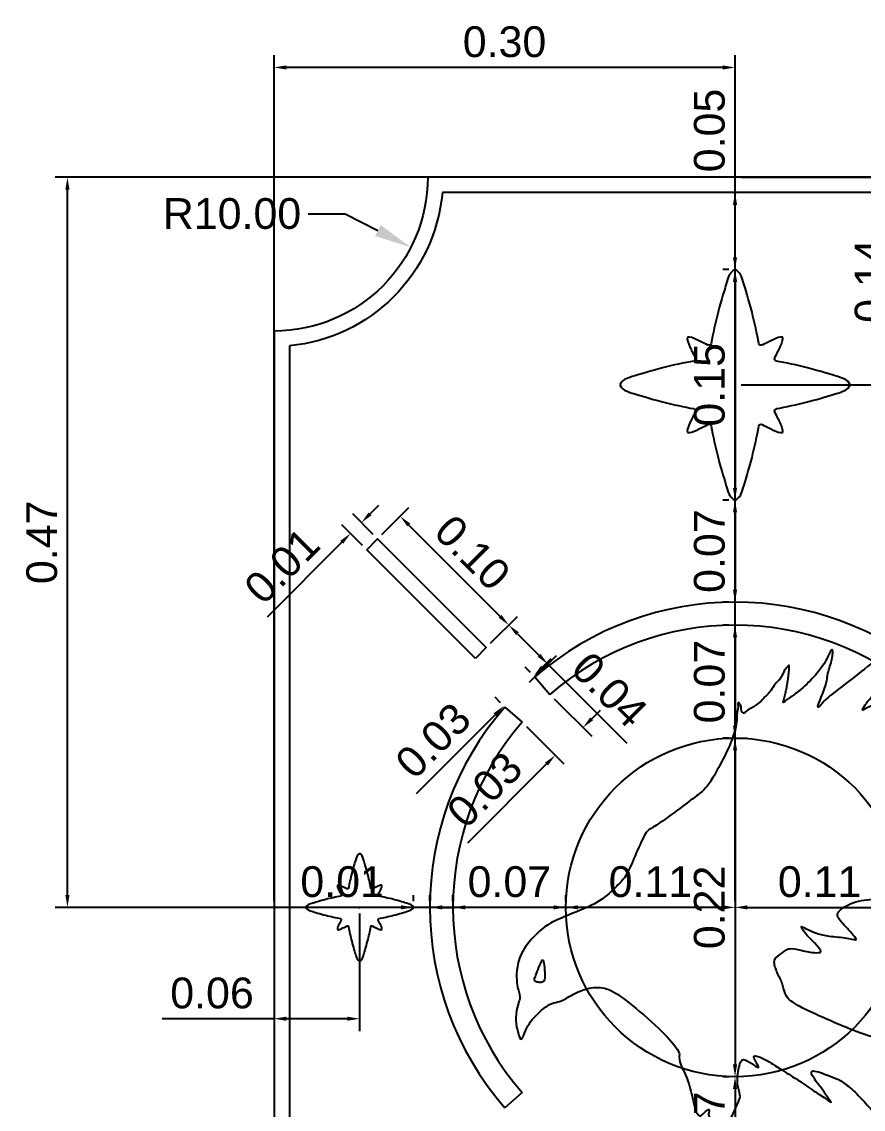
# Model space of a CAD drawing. Header units: metres. Extents: x -6.5 to 29.8, y -1.8 to 5.3.
# Drawn here: x 16.421 to 16.969, y 0.176 to 0.884 of the extents above; entities that cross this region are included whole.
import ezdxf

# ---------------------------------------------------------------- set-up
doc = ezdxf.new("R2010")
doc.units = ezdxf.units.M
for name, color, linetype, true_color in [('BANDERA$BORDE', 40, 'Continuous', 0xffbf00), ('BANDERA$CIRCULO EXT', 40, 'Continuous', 0xffbf00), ('BANDERA$CUERVO', 18, 'Continuous', 0x000000), ('BANDERA$ESTRELLAS$GRANDE', 251, 'Continuous', 0x696969), ('BANDERA$SOL', 40, 'Continuous', 0xffbf00), ('FONDO', 168, 'Continuous', 0x0f132e)]:
    doc.layers.add(name, color=color, linetype=linetype, true_color=true_color)
doc.styles.add('Plantilla Milímetros_ pequeño', font='')
doc.styles.get('Plantilla Milímetros_ pequeño').set_extended_font_data('Arial')
doc.dimstyles.new('Plantilla Milímetros_ pequeño', dxfattribs={"dimscale": 0.008, "dimtxt": 2.5, "dimasz": 1, "dimexe": 1, "dimexo": 0.5, "dimgap": 0.8, "dimtad": 1, "dimtoh": 1, "dimzin": 1, "dimdsep": 46, "dimtxsty": 'Plantilla Milímetros_ pequeño', "dimcen": 2.5, "dimadec": 1, "dimazin": 1, "dimtfac": 1, "dimtdec": 4, "dimtix": 1, "dimtofl": 0, "dimtmove": 1, "dimatfit": 3, "dimfxl": 1, "dimtolj": 1, "dimtzin": 1, "dimarcsym": 0})

# ---------------------------------------------------------------- blocks, each defined once
blk = doc.blocks.new('*D111')
at = {"layer": 'Defpoints', "color": 0}
for p in [(16.88538, 0.78253), (16.99002, 0.78253), (16.88538, 0.64753)]:
    blk.add_point(p, dxfattribs=at)
at = {"layer": 'FONDO', "color": 0, "lineweight": -2}
for p, q in [((16.88938, 0.78253), (16.99802, 0.78253)), ((16.99002, 0.65553), (16.99002, 0.77453)), ((16.88938, 0.64753), (16.99802, 0.64753))]:
    blk.add_line(p, q, dxfattribs=at)
at = {"layer": 'FONDO', "color": 0}
for points in [[(16.99135, 0.77453), (16.98868, 0.77453), (16.99002, 0.78253)], [(16.98868, 0.65553), (16.99135, 0.65553), (16.99002, 0.64753)]]:
    blk.add_solid(points, dxfattribs=at)
at = {"layer": 'FONDO', "color": 0, "insert": (16.97341, 0.71503), "char_height": 0.02, "attachment_point": 5, "rotation": 90, "style": 'Plantilla Milímetros_ pequeño'}
blk.add_mtext('\\A1;0.14', dxfattribs=at)
blk = doc.blocks.new('*D113')
at = {"layer": 'Defpoints', "color": 0}
for p in [(16.58538, 0.30772), (16.64111, 0.30772), (16.58538, 0.23532)]:
    blk.add_point(p, dxfattribs=at)
at = {"layer": 'FONDO', "color": 0, "lineweight": -2}
for p, q in [((16.58538, 0.30372), (16.58538, 0.22732)), ((16.64111, 0.30372), (16.64111, 0.22732)), ((16.58538, 0.23532), (16.51268, 0.23532)), ((16.63311, 0.23532), (16.59338, 0.23532))]:
    blk.add_line(p, q, dxfattribs=at)
at = {"layer": 'FONDO', "color": 0}
for points in [[(16.59338, 0.23666), (16.59338, 0.23399), (16.58538, 0.23532)], [(16.63311, 0.23399), (16.63311, 0.23666), (16.64111, 0.23532)]]:
    blk.add_solid(points, dxfattribs=at)
at = {"layer": 'FONDO', "color": 0, "insert": (16.54503, 0.25193), "char_height": 0.02, "attachment_point": 5, "style": 'Plantilla Milímetros_ pequeño'}
blk.add_mtext('\\A1;0.06', dxfattribs=at)
blk = doc.blocks.new('*D115')
at = {"layer": 'Defpoints', "color": 0}
for p in [(16.72351, 0.47667), (16.76352, 0.46597), (16.74886, 0.45132)]:
    blk.add_point(p, dxfattribs=at)
at = {"layer": 'FONDO', "color": 0, "lineweight": -2}
for p, q in [((16.72634, 0.4795), (16.74382, 0.49698)), ((16.74382, 0.48567), (16.75786, 0.47163)), ((16.75169, 0.45414), (16.76918, 0.47163)), ((16.76352, 0.46597), (16.81487, 0.41462))]:
    blk.add_line(p, q, dxfattribs=at)
at = {"layer": 'FONDO', "color": 0}
for points in [[(16.74476, 0.48661), (16.74288, 0.48473), (16.73816, 0.49133)], [(16.75692, 0.47069), (16.75881, 0.47257), (16.76352, 0.46597)]]:
    blk.add_solid(points, dxfattribs=at)
at = {"layer": 'FONDO', "color": 0, "insert": (16.80377, 0.44921), "char_height": 0.02, "attachment_point": 5, "rotation": 315, "style": 'Plantilla Milímetros_ pequeño'}
blk.add_mtext('\\A1;0.04', dxfattribs=at)
blk = doc.blocks.new('*D116')
at = {"layer": 'Defpoints', "color": 0}
for p in [(16.76496, 0.44625), (16.74685, 0.42815), (16.76838, 0.40662)]:
    blk.add_point(p, dxfattribs=at)
at = {"layer": 'FONDO', "color": 0, "lineweight": -2}
for p, q in [((16.76779, 0.44343), (16.79214, 0.41907)), ((16.79214, 0.43039), (16.7978, 0.43604)), ((16.74968, 0.42532), (16.77403, 0.40097)), ((16.76272, 0.40097), (16.71131, 0.34956))]:
    blk.add_line(p, q, dxfattribs=at)
at = {"layer": 'FONDO', "color": 0}
for points in [[(16.7912, 0.43133), (16.79308, 0.42945), (16.78648, 0.42473)], [(16.76366, 0.40002), (16.76178, 0.40191), (16.76838, 0.40662)]]:
    blk.add_solid(points, dxfattribs=at)
at = {"layer": 'FONDO', "color": 0, "insert": (16.72244, 0.38418), "char_height": 0.02, "attachment_point": 5, "rotation": 45, "style": 'Plantilla Milímetros_ pequeño'}
blk.add_mtext('\\A1;0.03', dxfattribs=at)
blk = doc.blocks.new('*D117')
at = {"layer": 'Defpoints', "color": 0}
for p in [(16.75512, 0.45757), (16.73485, 0.43867), (16.73553, 0.43799)]:
    blk.add_point(p, dxfattribs=at)
at = {"layer": 'FONDO', "color": 0, "lineweight": -2}
for p, q in [((16.76009, 0.46392), (16.76575, 0.46957)), ((16.75229, 0.4604), (16.74878, 0.46392)), ((16.73271, 0.44082), (16.72919, 0.44433)), ((16.72919, 0.43302), (16.67779, 0.38161))]:
    blk.add_line(p, q, dxfattribs=at)
at = {"layer": 'FONDO', "color": 0}
for points in [[(16.75915, 0.46486), (16.76104, 0.46297), (16.75444, 0.45826)], [(16.73013, 0.43207), (16.72825, 0.43396), (16.73485, 0.43867)]]:
    blk.add_solid(points, dxfattribs=at)
at = {"layer": 'FONDO', "color": 0, "insert": (16.68892, 0.41623), "char_height": 0.02, "attachment_point": 5, "rotation": 45, "style": 'Plantilla Milímetros_ pequeño'}
blk.add_mtext('\\A1;0.03', dxfattribs=at)
blk = doc.blocks.new('*D118')
at = {"layer": 'Defpoints', "color": 0}
for p in [(16.63516, 0.55088), (16.6528, 0.54738), (16.64573, 0.54031)]:
    blk.add_point(p, dxfattribs=at)
at = {"layer": 'FONDO', "color": 0, "lineweight": -2}
for p, q in [((16.64788, 0.56361), (16.65354, 0.56927)), ((16.64997, 0.55021), (16.63657, 0.56361)), ((16.6429, 0.54314), (16.6295, 0.55654)), ((16.6295, 0.54522), (16.58082, 0.49655))]:
    blk.add_line(p, q, dxfattribs=at)
at = {"layer": 'FONDO', "color": 0}
for points in [[(16.64694, 0.56455), (16.64883, 0.56267), (16.64223, 0.55795)], [(16.63044, 0.54428), (16.62856, 0.54617), (16.63516, 0.55088)]]:
    blk.add_solid(points, dxfattribs=at)
at = {"layer": 'FONDO', "color": 0, "insert": (16.59059, 0.5298), "char_height": 0.02, "attachment_point": 5, "rotation": 45, "style": 'Plantilla Milímetros_ pequeño'}
blk.add_mtext('\\A1;0.01', dxfattribs=at)
blk = doc.blocks.new('*D119')
at = {"layer": 'Defpoints', "color": 0}
for p in [(16.66745, 0.56204), (16.6528, 0.54738), (16.72351, 0.47667)]:
    blk.add_point(p, dxfattribs=at)
at = {"layer": 'FONDO', "color": 0, "lineweight": -2}
for p, q in [((16.65563, 0.55021), (16.67311, 0.5677)), ((16.73251, 0.49698), (16.67311, 0.55638)), ((16.72634, 0.4795), (16.74382, 0.49698))]:
    blk.add_line(p, q, dxfattribs=at)
at = {"layer": 'FONDO', "color": 0}
for points in [[(16.67405, 0.55732), (16.67217, 0.55544), (16.66745, 0.56204)], [(16.73157, 0.49604), (16.73345, 0.49793), (16.73816, 0.49133)]]:
    blk.add_solid(points, dxfattribs=at)
at = {"layer": 'FONDO', "color": 0, "insert": (16.71455, 0.53843), "char_height": 0.02, "attachment_point": 5, "rotation": 315, "style": 'Plantilla Milímetros_ pequeño'}
blk.add_mtext('\\A1;0.10', dxfattribs=at)
blk = doc.blocks.new('*D120')
at = {"layer": 'Defpoints', "color": 0}
for p in [(16.58538, 0.78253), (16.67439, 0.73695)]:
    blk.add_point(p, dxfattribs=at)
at = {"layer": 'FONDO', "color": 0, "lineweight": -2}
for p, q in [((16.60767, 0.75883), (16.63167, 0.75883)), ((16.63167, 0.75883), (16.65303, 0.74789))]:
    blk.add_line(p, q, dxfattribs=at)
at = {"layer": 'FONDO', "color": 0}
blk.add_solid([(16.65121, 0.74433), (16.65485, 0.75145), (16.67439, 0.73695)], dxfattribs=at)
at = {"layer": 'FONDO', "color": 0, "insert": (16.55804, 0.75883), "char_height": 0.02, "attachment_point": 5, "style": 'Plantilla Milímetros_ pequeño'}
blk.add_mtext('\\A1;R10.00', dxfattribs=at)
blk = doc.blocks.new('*D122')
at = {"layer": 'Defpoints', "color": 0}
for p in [(16.58538, 0.85394), (16.58538, 0.30772), (16.88538, 0.30772)]:
    blk.add_point(p, dxfattribs=at)
at = {"layer": 'FONDO', "color": 0, "lineweight": -2}
for p, q in [((16.58538, 0.31172), (16.58538, 0.86194)), ((16.88538, 0.31172), (16.88538, 0.86194)), ((16.87738, 0.85394), (16.59338, 0.85394))]:
    blk.add_line(p, q, dxfattribs=at)
at = {"layer": 'FONDO', "color": 0}
for points in [[(16.59338, 0.85527), (16.59338, 0.8526), (16.58538, 0.85394)], [(16.87738, 0.8526), (16.87738, 0.85527), (16.88538, 0.85394)]]:
    blk.add_solid(points, dxfattribs=at)
at = {"layer": 'FONDO', "color": 0, "insert": (16.73538, 0.87055), "char_height": 0.02, "attachment_point": 5, "style": 'Plantilla Milímetros_ pequeño'}
blk.add_mtext('\\A1;0.30', dxfattribs=at)
blk = doc.blocks.new('*D123')
at = {"layer": 'Defpoints', "color": 0}
for p in [(16.45094, 0.78253), (16.88538, 0.78253), (16.88538, 0.30772)]:
    blk.add_point(p, dxfattribs=at)
at = {"layer": 'FONDO', "color": 0, "lineweight": -2}
for p, q in [((16.88138, 0.78253), (16.44294, 0.78253)), ((16.45094, 0.31572), (16.45094, 0.77453)), ((16.88138, 0.30772), (16.44294, 0.30772))]:
    blk.add_line(p, q, dxfattribs=at)
at = {"layer": 'FONDO', "color": 0}
for points in [[(16.45227, 0.77453), (16.4496, 0.77453), (16.45094, 0.78253)], [(16.4496, 0.31572), (16.45227, 0.31572), (16.45094, 0.30772)]]:
    blk.add_solid(points, dxfattribs=at)
at = {"layer": 'FONDO', "color": 0, "insert": (16.43433, 0.54513), "char_height": 0.02, "attachment_point": 5, "rotation": 90, "style": 'Plantilla Milímetros_ pequeño'}
blk.add_mtext('\\A1;0.47', dxfattribs=at)
blk = doc.blocks.new('*D124')
at = {"layer": 'Defpoints', "color": 0}
for p in [(16.67611, 0.30772), (16.67611, 0.30772), (16.68683, 0.30772)]:
    blk.add_point(p, dxfattribs=at)
at = {"layer": 'FONDO', "color": 0, "lineweight": -2}
for p, q in [((16.67611, 0.31172), (16.67611, 0.31572)), ((16.68683, 0.31172), (16.68683, 0.31572)), ((16.66811, 0.30772), (16.59927, 0.30772)), ((16.69483, 0.30772), (16.70283, 0.30772))]:
    blk.add_line(p, q, dxfattribs=at)
at = {"layer": 'FONDO', "color": 0}
for points in [[(16.66811, 0.30639), (16.66811, 0.30906), (16.67611, 0.30772)], [(16.69483, 0.30906), (16.69483, 0.30639), (16.68683, 0.30772)]]:
    blk.add_solid(points, dxfattribs=at)
at = {"layer": 'FONDO', "color": 0, "insert": (16.62969, 0.32433), "char_height": 0.02, "attachment_point": 5, "style": 'Plantilla Milímetros_ pequeño'}
blk.add_mtext('\\A1;0.01', dxfattribs=at)
blk = doc.blocks.new('*D125')
at = {"layer": 'Defpoints', "color": 0}
for p in [(16.70183, 0.30772), (16.70183, 0.30772), (16.77528, 0.30772)]:
    blk.add_point(p, dxfattribs=at)
at = {"layer": 'FONDO', "color": 0, "lineweight": -2}
for p, q in [((16.70183, 0.31172), (16.70183, 0.31572)), ((16.77528, 0.31172), (16.77528, 0.31572)), ((16.76728, 0.30772), (16.70983, 0.30772))]:
    blk.add_line(p, q, dxfattribs=at)
at = {"layer": 'FONDO', "color": 0}
for points in [[(16.70983, 0.30906), (16.70983, 0.30639), (16.70183, 0.30772)], [(16.76728, 0.30639), (16.76728, 0.30906), (16.77528, 0.30772)]]:
    blk.add_solid(points, dxfattribs=at)
at = {"layer": 'FONDO', "color": 0, "insert": (16.73855, 0.32433), "char_height": 0.02, "attachment_point": 5, "style": 'Plantilla Milímetros_ pequeño'}
blk.add_mtext('\\A1;0.07', dxfattribs=at)
blk = doc.blocks.new('*D126')
at = {"layer": 'Defpoints', "color": 0}
for p in [(16.77529, 0.30772), (16.77529, 0.30772), (16.88538, 0.30772)]:
    blk.add_point(p, dxfattribs=at)
at = {"layer": 'FONDO', "color": 0, "lineweight": -2}
for p, q in [((16.77529, 0.31172), (16.77529, 0.31572)), ((16.88538, 0.31172), (16.88538, 0.31572)), ((16.87738, 0.30772), (16.78329, 0.30772))]:
    blk.add_line(p, q, dxfattribs=at)
at = {"layer": 'FONDO', "color": 0}
for points in [[(16.78329, 0.30906), (16.78329, 0.30639), (16.77529, 0.30772)], [(16.87738, 0.30639), (16.87738, 0.30906), (16.88538, 0.30772)]]:
    blk.add_solid(points, dxfattribs=at)
at = {"layer": 'FONDO', "color": 0, "insert": (16.83034, 0.32433), "char_height": 0.02, "attachment_point": 5, "style": 'Plantilla Milímetros_ pequeño'}
blk.add_mtext('\\A1;0.11', dxfattribs=at)
blk = doc.blocks.new('*D127')
at = {"layer": 'Defpoints', "color": 0}
for p in [(16.88538, 0.30772), (16.99549, 0.30772), (16.99549, 0.30772)]:
    blk.add_point(p, dxfattribs=at)
at = {"layer": 'FONDO', "color": 0, "lineweight": -2}
for p, q in [((16.88538, 0.31172), (16.88538, 0.31572)), ((16.99549, 0.31172), (16.99549, 0.31572)), ((16.89338, 0.30772), (16.98749, 0.30772))]:
    blk.add_line(p, q, dxfattribs=at)
at = {"layer": 'FONDO', "color": 0}
for points in [[(16.89338, 0.30906), (16.89338, 0.30639), (16.88538, 0.30772)], [(16.98749, 0.30639), (16.98749, 0.30906), (16.99549, 0.30772)]]:
    blk.add_solid(points, dxfattribs=at)
at = {"layer": 'FONDO', "color": 0, "insert": (16.94044, 0.32433), "char_height": 0.02, "attachment_point": 5, "style": 'Plantilla Milímetros_ pequeño'}
blk.add_mtext('\\A1;0.11', dxfattribs=at)
blk = doc.blocks.new('*D139')
at = {"layer": 'Defpoints', "color": 0}
for p in [(16.88538, 0.19762), (16.88538, 0.12417), (16.88538, 0.12417)]:
    blk.add_point(p, dxfattribs=at)
at = {"layer": 'FONDO', "color": 0, "lineweight": -2}
for p, q in [((16.88138, 0.19762), (16.87738, 0.19762)), ((16.88538, 0.18962), (16.88538, 0.13217)), ((16.88138, 0.12417), (16.87738, 0.12417))]:
    blk.add_line(p, q, dxfattribs=at)
at = {"layer": 'FONDO', "color": 0}
for points in [[(16.88672, 0.18962), (16.88405, 0.18962), (16.88538, 0.19762)], [(16.88405, 0.13217), (16.88672, 0.13217), (16.88538, 0.12417)]]:
    blk.add_solid(points, dxfattribs=at)
at = {"layer": 'FONDO', "color": 0, "insert": (16.86877, 0.16089), "char_height": 0.02, "attachment_point": 5, "rotation": 90, "style": 'Plantilla Milímetros_ pequeño'}
blk.add_mtext('\\A1;0.07', dxfattribs=at)
blk = doc.blocks.new('*D140')
at = {"layer": 'Defpoints', "color": 0}
for p in [(16.88538, 0.41782), (16.88538, 0.19762), (16.88538, 0.19762)]:
    blk.add_point(p, dxfattribs=at)
at = {"layer": 'FONDO', "color": 0, "lineweight": -2}
for p, q in [((16.88138, 0.41782), (16.87738, 0.41782)), ((16.88538, 0.40982), (16.88538, 0.20562)), ((16.88138, 0.19762), (16.87738, 0.19762))]:
    blk.add_line(p, q, dxfattribs=at)
at = {"layer": 'FONDO', "color": 0}
for points in [[(16.88672, 0.40982), (16.88405, 0.40982), (16.88538, 0.41782)], [(16.88405, 0.20562), (16.88672, 0.20562), (16.88538, 0.19762)]]:
    blk.add_solid(points, dxfattribs=at)
at = {"layer": 'FONDO', "color": 0, "insert": (16.86877, 0.30772), "char_height": 0.02, "attachment_point": 5, "rotation": 90, "style": 'Plantilla Milímetros_ pequeño'}
blk.add_mtext('\\A1;0.22', dxfattribs=at)
blk = doc.blocks.new('*D141')
at = {"layer": 'Defpoints', "color": 0}
for p in [(16.88538, 0.49128), (16.8837, 0.41782), (16.88538, 0.41782)]:
    blk.add_point(p, dxfattribs=at)
at = {"layer": 'FONDO', "color": 0, "lineweight": -2}
for p, q in [((16.88138, 0.49128), (16.87738, 0.49128)), ((16.88538, 0.48328), (16.88538, 0.42582)), ((16.8877, 0.41782), (16.89338, 0.41782))]:
    blk.add_line(p, q, dxfattribs=at)
at = {"layer": 'FONDO', "color": 0}
for points in [[(16.88672, 0.48328), (16.88405, 0.48328), (16.88538, 0.49128)], [(16.88405, 0.42582), (16.88672, 0.42582), (16.88538, 0.41782)]]:
    blk.add_solid(points, dxfattribs=at)
at = {"layer": 'FONDO', "color": 0, "insert": (16.86877, 0.45455), "char_height": 0.02, "attachment_point": 5, "rotation": 90, "style": 'Plantilla Milímetros_ pequeño'}
blk.add_mtext('\\A1;0.07', dxfattribs=at)
blk = doc.blocks.new('*D142')
at = {"layer": 'Defpoints', "color": 0}
for p in [(16.88538, 0.57253), (16.88538, 0.50628), (16.88538, 0.50628)]:
    blk.add_point(p, dxfattribs=at)
at = {"layer": 'FONDO', "color": 0, "lineweight": -2}
for p, q in [((16.88138, 0.57253), (16.87738, 0.57253)), ((16.88538, 0.56453), (16.88538, 0.51428)), ((16.88138, 0.50628), (16.87738, 0.50628))]:
    blk.add_line(p, q, dxfattribs=at)
at = {"layer": 'FONDO', "color": 0}
for points in [[(16.88672, 0.56453), (16.88405, 0.56453), (16.88538, 0.57253)], [(16.88405, 0.51428), (16.88672, 0.51428), (16.88538, 0.50628)]]:
    blk.add_solid(points, dxfattribs=at)
at = {"layer": 'FONDO', "color": 0, "insert": (16.86877, 0.53941), "char_height": 0.02, "attachment_point": 5, "rotation": 90, "style": 'Plantilla Milímetros_ pequeño'}
blk.add_mtext('\\A1;0.07', dxfattribs=at)
blk = doc.blocks.new('*D143')
at = {"layer": 'Defpoints', "color": 0}
for p in [(16.88538, 0.72253), (16.88538, 0.57253), (16.88538, 0.57253)]:
    blk.add_point(p, dxfattribs=at)
at = {"layer": 'FONDO', "color": 0, "lineweight": -2}
for p, q in [((16.88138, 0.72253), (16.87738, 0.72253)), ((16.88538, 0.71453), (16.88538, 0.58053)), ((16.88138, 0.57253), (16.87738, 0.57253))]:
    blk.add_line(p, q, dxfattribs=at)
at = {"layer": 'FONDO', "color": 0}
for points in [[(16.88672, 0.71453), (16.88405, 0.71453), (16.88538, 0.72253)], [(16.88405, 0.58053), (16.88672, 0.58053), (16.88538, 0.57253)]]:
    blk.add_solid(points, dxfattribs=at)
at = {"layer": 'FONDO', "color": 0, "insert": (16.86877, 0.64753), "char_height": 0.02, "attachment_point": 5, "rotation": 90, "style": 'Plantilla Milímetros_ pequeño'}
blk.add_mtext('\\A1;0.15', dxfattribs=at)
blk = doc.blocks.new('*D144')
at = {"layer": 'Defpoints', "color": 0}
for p in [(16.88538, 0.77253), (16.88538, 0.77253), (16.88538, 0.72253)]:
    blk.add_point(p, dxfattribs=at)
at = {"layer": 'FONDO', "color": 0, "lineweight": -2}
for p, q in [((16.88538, 0.77253), (16.88538, 0.84537)), ((16.88138, 0.77253), (16.87738, 0.77253)), ((16.88538, 0.73053), (16.88538, 0.76453)), ((16.88138, 0.72253), (16.87738, 0.72253))]:
    blk.add_line(p, q, dxfattribs=at)
at = {"layer": 'FONDO', "color": 0}
for points in [[(16.88672, 0.76453), (16.88405, 0.76453), (16.88538, 0.77253)], [(16.88405, 0.73053), (16.88672, 0.73053), (16.88538, 0.72253)]]:
    blk.add_solid(points, dxfattribs=at)
at = {"layer": 'FONDO', "color": 0, "insert": (16.86877, 0.81295), "char_height": 0.02, "attachment_point": 5, "rotation": 90, "style": 'Plantilla Milímetros_ pequeño'}
blk.add_mtext('\\A1;0.05', dxfattribs=at)

msp = doc.modelspace()

# ---------------------------------------------------------------- linework, layer by layer
at = {"layer": 'BANDERA$BORDE'}
for p, q in [((17.07584, 0.77253), (16.69493, 0.77253)), ((16.59538, 0.67299), (16.59538, 0.11074))]:
    msp.add_line(p, q, dxfattribs=at)
at = {"layer": 'BANDERA$BORDE', "extrusion": (0, 0, -1)}
for radius, start, end in [(0.1, 180, 270), (0.11, 185.21591, 264.78409)]:
    msp.add_arc((-16.58538, 0.78253), radius, start, end, dxfattribs=at)
at = {"layer": 'BANDERA$BORDE'}
for points in [[(17.08538, 0.78253), (16.88538, 0.78253), (16.68538, 0.78253)], [(16.58538, 0.68253), (16.58538, 0.39479), (16.58538, 0.10705)]]:
    msp.add_open_spline(points, degree=2, dxfattribs=at)
at = {"layer": 'BANDERA$CIRCULO EXT'}
msp.add_lwpolyline([(16.71644, 0.4696), (16.64573, 0.54031), (16.6528, 0.54738), (16.72351, 0.47667)], close=True, dxfattribs=at)
for points in [[(16.75512, 0.45757), (16.76496, 0.44625)], [(16.73553, 0.43799), (16.74685, 0.42815)], [(16.74685, 0.1873), (16.73553, 0.17746)]]:
    msp.add_lwpolyline(points, dxfattribs=at)
for radius, start, end in [(0.19855, 49, 131), (0.18355, 49, 131), (0.19855, 139, 221), (0.18355, 139, 221)]:
    msp.add_arc((16.88538, 0.30772), radius, start, end, dxfattribs=at)
at = {"layer": 'BANDERA$CUERVO'}
for points in [[(16.74587, 0.22213), (16.74517, 0.22276), (16.74356, 0.22789), (16.74213, 0.23614), (16.74413, 0.24482), (16.74555, 0.24838), (16.74512, 0.25123), (16.74413, 0.2545), (16.74313, 0.26019), (16.74313, 0.26845), (16.74683, 0.28069), (16.75907, 0.29378), (16.76661, 0.29848), (16.78141, 0.30446), (16.79864, 0.31171), (16.80895, 0.32198), (16.81493, 0.3281), (16.81991, 0.34063), (16.82736, 0.35713), (16.82972, 0.35853), (16.83803, 0.36339), (16.85679, 0.37763), (16.86445, 0.38314), (16.86893, 0.38847), (16.87444, 0.3979), (16.88095, 0.4105), (16.88538, 0.42199), (16.88662, 0.42853), (16.88652, 0.43238), (16.88688, 0.43576), (16.88753, 0.43778), (16.88724, 0.4397), (16.88724, 0.44087), (16.88802, 0.44097), (16.88861, 0.4398), (16.88932, 0.43905), (16.88935, 0.43729), (16.88952, 0.4354), (16.89049, 0.43394), (16.89141, 0.43387), (16.89287, 0.43537), (16.89456, 0.43654), (16.89645, 0.43762), (16.8986, 0.43902), (16.90269, 0.44201), (16.90448, 0.44449), (16.90661, 0.44603), (16.90869, 0.44856), (16.91182, 0.45352), (16.91346, 0.45506), (16.9151, 0.4565), (16.91639, 0.45948), (16.91768, 0.46216), (16.91986, 0.46449), (16.92055, 0.46588), (16.92075, 0.46295), (16.92021, 0.45898), (16.91976, 0.45521), (16.91916, 0.45154), (16.91852, 0.44831), (16.91797, 0.44558), (16.91688, 0.44151), (16.91653, 0.44057), (16.91787, 0.44171), (16.91892, 0.44265), (16.92135, 0.44439), (16.92651, 0.44762), (16.93763, 0.45816), (16.94296, 0.46557), (16.94517, 0.46918), (16.94695, 0.47335), (16.94848, 0.47592), (16.94934, 0.47433), (16.94878, 0.47157), (16.94799, 0.4668), (16.94633, 0.46232), (16.94529, 0.4573), (16.94505, 0.45326), (16.9399, 0.44045), (16.93874, 0.43763), (16.94051, 0.43812), (16.94247, 0.44112), (16.94492, 0.4437), (16.96987, 0.46266), (16.98075, 0.47189), (16.99, 0.48065), (16.99399, 0.48585), (16.99546, 0.48671), (16.99521, 0.48493), (16.9889, 0.47078), (16.98151, 0.45612), (16.97561, 0.44606), (16.97145, 0.44144), (16.96865, 0.43721), (16.9679, 0.43539), (16.97092, 0.43766), (16.97879, 0.44069), (16.98575, 0.44265), (16.99225, 0.44651), (17.00087, 0.45483), (17.00261, 0.45771), (17.00367, 0.45733), (17.00526, 0.45218), (17.00155, 0.44409), (17.00057, 0.44243), (17.00102, 0.44152), (17.00292, 0.44092), (17.00806, 0.44042), (17.01461, 0.44203), (17.02381, 0.44616), (17.03931, 0.45432), (17.05051, 0.46181), (17.05558, 0.46688), (17.05739, 0.47127), (17.05837, 0.47134), (17.05868, 0.46688), (17.05686, 0.45841), (17.05263, 0.44767), (17.04884, 0.44464), (17.04476, 0.44162), (17.05459, 0.44373), (17.06828, 0.44782), (17.07857, 0.45296), (17.08591, 0.45705), (17.09059, 0.46), (17.09453, 0.46378), (17.09778, 0.46696), (17.09733, 0.46416), (17.09589, 0.46037), (17.07312, 0.43259), (17.06459, 0.42418), (17.0547, 0.41844), (17.0484, 0.41502), (17.04218, 0.41158), (17.03627, 0.40917), (17.03422, 0.40785), (17.03321, 0.4064), (17.03337, 0.4058), (17.03619, 0.40519), (17.04511, 0.40447), (17.04937, 0.40483), (17.05243, 0.40652), (17.04797, 0.40176), (17.04592, 0.40039), (17.04258, 0.39693), (17.04198, 0.39625), (17.04041, 0.39476), (17.03038, 0.38756), (17.02745, 0.38563), (17.02442, 0.3833), (17.0207, 0.38146), (17.01688, 0.38012), (17.0148, 0.37942), (17.01524, 0.37883), (17.01683, 0.37808), (17.02313, 0.37779), (17.02735, 0.37764), (17.02944, 0.37789), (17.02834, 0.37575), (17.02219, 0.37173), (17.01976, 0.37009), (17.01514, 0.36751), (17.01142, 0.36548), (17.01088, 0.36483), (17.01356, 0.36369), (17.01772, 0.36429), (17.02432, 0.36479), (17.02839, 0.36553), (17.02829, 0.36419), (17.02492, 0.36206), (17.02194, 0.35982), (17.01882, 0.35709), (17.01589, 0.35491), (17.01316, 0.35327), (17.01192, 0.35163), (17.00676, 0.34833), (17.0026, 0.34493), (16.98505, 0.33883), (16.97863, 0.33633), (16.97333, 0.33467), (16.97545, 0.33421), (16.98067, 0.33512), (16.98657, 0.33504), (16.99822, 0.33482), (17.00064, 0.33512), (16.99043, 0.32967), (16.98551, 0.3271), (16.97908, 0.32476), (16.9787, 0.32309), (16.99799, 0.31916), (16.99965, 0.3184), (16.99111, 0.31619), (16.98461, 0.31426), (16.9793, 0.31336), (16.96364, 0.31237), (16.94984, 0.30454), (16.95354, 0.29899), (16.9635, 0.28874), (16.96535, 0.28575), (16.95781, 0.28817), (16.94443, 0.28903), (16.93802, 0.29102), (16.93062, 0.29415), (16.92721, 0.29657), (16.9319, 0.28931), (16.93746, 0.28462), (16.94187, 0.27906), (16.94059, 0.27807), (16.9339, 0.27835), (16.92294, 0.28134), (16.91881, 0.28063), (16.91639, 0.27807), (16.90928, 0.27394), (16.91298, 0.26483), (16.91625, 0.25871), (16.91781, 0.25117), (16.92052, 0.24747), (16.92536, 0.24448), (16.93148, 0.24092), (16.96805, 0.22484), (16.98186, 0.22171), (16.99808, 0.22214), (17.00947, 0.2237), (17.02541, 0.22619), (17.03175, 0.22516), (17.0283, 0.2232), (17.02288, 0.22112), (17.02461, 0.21893), (17.03141, 0.21386), (17.03602, 0.21029), (17.04386, 0.20671), (17.04363, 0.20406), (17.04201, 0.20095), (17.04271, 0.19853), (17.03982, 0.19807), (17.04121, 0.19553), (17.04916, 0.18688), (17.05101, 0.18135), (17.05481, 0.17513), (17.04882, 0.17593), (17.03235, 0.18078), (17.01352, 0.17926), (17.00875, 0.17737), (17.01193, 0.17155), (17.01639, 0.16686), (17.0176, 0.16255), (17.01571, 0.16149), (17.01208, 0.16285), (17.00127, 0.17019), (16.99559, 0.17019), (16.99007, 0.17465), (16.98508, 0.17874), (16.98047, 0.18214), (16.97646, 0.18282), (16.97502, 0.18025), (16.97646, 0.1776), (16.97623, 0.17503), (16.97502, 0.1748), (16.96811, 0.18324), (16.95878, 0.19188), (16.95278, 0.19603), (16.94598, 0.19834), (16.94102, 0.20041), (16.93549, 0.20191), (16.93445, 0.20007), (16.93803, 0.19453), (16.94264, 0.189), (16.94667, 0.18243), (16.94955, 0.17955), (16.93929, 0.18693), (16.93584, 0.18877), (16.92961, 0.1935), (16.92408, 0.19684), (16.91128, 0.20491), (16.90863, 0.20675), (16.9003, 0.21122), (16.89632, 0.21165), (16.9003, 0.20525), (16.90158, 0.20226), (16.89361, 0.20809), (16.88977, 0.20966), (16.88806, 0.20468), (16.88723, 0.19979), (16.88643, 0.1928), (16.88923, 0.18496), (16.88803, 0.18239), (16.88393, 0.17246), (16.8816, 0.16953), (16.87921, 0.1661), (16.87768, 0.16382), (16.87616, 0.16209), (16.87544, 0.16329), (16.87399, 0.1643), (16.87436, 0.16563), (16.87355, 0.16852), (16.87046, 0.16973), (16.86861, 0.17129), (16.86784, 0.1733), (16.86869, 0.17523), (16.86873, 0.17688), (16.86632, 0.17511), (16.86354, 0.17234), (16.86242, 0.1719), (16.86049, 0.1737), (16.85989, 0.17495), (16.85828, 0.18076), (16.85528, 0.19529), (16.84913, 0.20645), (16.84907, 0.21142), (16.84938, 0.21393), (16.83978, 0.22585), (16.81718, 0.24544), (16.80416, 0.25501), (16.79377, 0.25651), (16.78126, 0.2524), (16.77323, 0.2468), (16.76893, 0.24605), (16.76361, 0.24456), (16.75502, 0.23709), (16.75025, 0.23069), (16.74774, 0.22407), (16.74656, 0.22149), (16.74587, 0.22213)], [(16.76024, 0.27358), (16.75979, 0.27356), (16.75842, 0.27045), (16.75599, 0.26429), (16.75478, 0.2612), (16.75469, 0.25971), (16.7573, 0.25896), (16.75982, 0.25878), (16.76141, 0.2599), (16.76188, 0.26326), (16.76113, 0.27054), (16.76069, 0.27359), (16.76024, 0.27358)]]:
    msp.add_open_spline(points, degree=3, dxfattribs=at)
at = {"layer": 'BANDERA$ESTRELLAS$GRANDE', "extrusion": (0, 0, -1)}
for centre, radius, start, end in [((-16.86845, 0.67472), 0.00148, 189.8121, 301.39053), ((-16.90232, 0.67472), 0.00148, 238.60947, 350.1879), ((-16.85824, 0.66448), 0.00148, 153.28952, 260.20244), ((-16.91253, 0.66448), 0.00148, 279.79756, 26.71048), ((-16.85824, 0.63059), 0.00148, 99.79756, 206.71048), ((-16.91253, 0.63059), 0.00148, 333.28952, 80.20244), ((-16.86844, 0.62039), 0.00148, 63.28952, 170.20244), ((-16.90233, 0.62039), 0.00148, 9.79756, 116.71048), ((-16.6332, 0.32041), 0.00069, 189.8121, 301.39053), ((-16.64901, 0.32041), 0.00069, 238.60947, 350.1879), ((-16.62844, 0.31563), 0.00069, 153.28952, 260.20244), ((-16.65378, 0.31563), 0.00069, 279.79756, 26.71048), ((-16.62844, 0.29982), 0.00069, 99.79756, 206.71048), ((-16.65378, 0.29982), 0.00069, 333.28952, 80.20244), ((-16.6332, 0.29506), 0.00069, 63.28952, 170.20244), ((-16.64901, 0.29506), 0.00069, 9.79756, 116.71048)]:
    msp.add_arc(centre, radius, start, end, dxfattribs=at)
at = {"layer": 'BANDERA$ESTRELLAS$GRANDE'}
for points, knots in [([(16.88538, 0.72253), (16.8819, 0.72058), (16.88089, 0.71701), (16.87474, 0.69763), (16.87094, 0.68047), (16.8699, 0.67447)], [0.33435611, 0.33435611, 0.33435611, 0.33435611, 0.34699184, 0.35962757, 0.36965466, 0.36965466, 0.36965466, 0.36965466]), ([(16.90086, 0.67447), (16.89983, 0.68047), (16.89602, 0.69763), (16.88988, 0.71701), (16.88886, 0.72058), (16.88538, 0.72253)], [0.29905756, 0.29905756, 0.29905756, 0.29905756, 0.30908465, 0.32172038, 0.33435611, 0.33435611, 0.33435611, 0.33435611]), ([(16.86767, 0.67345), (16.86466, 0.67493), (16.85996, 0.67732), (16.85603, 0.67894), (16.85437, 0.67854)], [0.37160207, 0.37160207, 0.37160207, 0.37160207, 0.3762787, 0.38211904, 0.38211904, 0.38211904, 0.38211904]), ([(16.91639, 0.67854), (16.91473, 0.67894), (16.91081, 0.67732), (16.90611, 0.67493), (16.90309, 0.67345)], [0.28659318, 0.28659318, 0.28659318, 0.28659318, 0.29243352, 0.29711015, 0.29711015, 0.29711015, 0.29711015]), ([(16.85437, 0.67854), (16.85398, 0.67688), (16.85561, 0.67293), (16.85802, 0.6682), (16.85956, 0.66514)], [0.38211904, 0.38211904, 0.38211904, 0.38211904, 0.38795938, 0.39269879, 0.39269879, 0.39269879, 0.39269879]), ([(16.91121, 0.66514), (16.91275, 0.6682), (16.91516, 0.67293), (16.91679, 0.67688), (16.91639, 0.67854)], [0.27601343, 0.27601343, 0.27601343, 0.27601343, 0.28075284, 0.28659318, 0.28659318, 0.28659318, 0.28659318]), ([(16.85849, 0.66302), (16.85248, 0.66198), (16.8353, 0.65818), (16.8159, 0.65202), (16.81233, 0.65101), (16.81038, 0.64753)], [0.39456477, 0.39456477, 0.39456477, 0.39456477, 0.40461311, 0.41724884, 0.42988457, 0.42988457, 0.42988457, 0.42988457]), ([(16.96038, 0.64753), (16.95843, 0.65101), (16.95487, 0.65202), (16.93547, 0.65818), (16.91829, 0.66198), (16.91228, 0.66302)], [0.62094669, 0.62094669, 0.62094669, 0.62094669, 0.63358242, 0.64621815, 0.65626649, 0.65626649, 0.65626649, 0.65626649]), ([(16.81038, 0.64753), (16.81233, 0.64405), (16.8159, 0.64304), (16.8353, 0.63689), (16.85248, 0.63308), (16.85849, 0.63205)], [0.42988457, 0.42988457, 0.42988457, 0.42988457, 0.4425203, 0.45515603, 0.46520437, 0.46520437, 0.46520437, 0.46520437]), ([(16.91228, 0.63205), (16.91829, 0.63308), (16.93547, 0.63689), (16.95487, 0.64304), (16.95843, 0.64405), (16.96038, 0.64753)], [0.58562689, 0.58562689, 0.58562689, 0.58562689, 0.59567523, 0.60831096, 0.62094669, 0.62094669, 0.62094669, 0.62094669]), ([(16.85956, 0.62992), (16.85802, 0.62686), (16.85561, 0.62213), (16.85398, 0.61818), (16.85437, 0.61652)], [0.46707035, 0.46707035, 0.46707035, 0.46707035, 0.47180976, 0.4776501, 0.4776501, 0.4776501, 0.4776501]), ([(16.91639, 0.61652), (16.91679, 0.61818), (16.91516, 0.62213), (16.91275, 0.62686), (16.91121, 0.62992)], [0.57318116, 0.57318116, 0.57318116, 0.57318116, 0.5790215, 0.5837609, 0.5837609, 0.5837609, 0.5837609]), ([(16.85437, 0.61652), (16.85603, 0.61613), (16.85999, 0.61776), (16.86471, 0.62017), (16.86777, 0.62171)], [0.4776501, 0.4776501, 0.4776501, 0.4776501, 0.48349044, 0.48822985, 0.48822985, 0.48822985, 0.48822985]), ([(16.8699, 0.62064), (16.87093, 0.61463), (16.87474, 0.59745), (16.88089, 0.57805), (16.8819, 0.57448), (16.88538, 0.57253)], [0.49009583, 0.49009583, 0.49009583, 0.49009583, 0.50014417, 0.5127799, 0.52541563, 0.52541563, 0.52541563, 0.52541563]), ([(16.88538, 0.57253), (16.88886, 0.57448), (16.88988, 0.57805), (16.89603, 0.59745), (16.89983, 0.61463), (16.90087, 0.62064)], [0.52541563, 0.52541563, 0.52541563, 0.52541563, 0.53805136, 0.55068709, 0.56073543, 0.56073543, 0.56073543, 0.56073543]), ([(16.90299, 0.62171), (16.90605, 0.62017), (16.91078, 0.61776), (16.91473, 0.61613), (16.91639, 0.61652)], [0.56260141, 0.56260141, 0.56260141, 0.56260141, 0.56734082, 0.57318116, 0.57318116, 0.57318116, 0.57318116]), ([(16.64111, 0.34272), (16.63948, 0.34181), (16.63901, 0.34015), (16.63614, 0.3311), (16.63437, 0.32309), (16.63388, 0.32029)], [0.33435611, 0.33435611, 0.33435611, 0.33435611, 0.34699184, 0.35962757, 0.36965466, 0.36965466, 0.36965466, 0.36965466]), ([(16.64833, 0.32029), (16.64785, 0.32309), (16.64607, 0.3311), (16.6432, 0.34015), (16.64273, 0.34181), (16.64111, 0.34272)], [0.29905756, 0.29905756, 0.29905756, 0.29905756, 0.30908465, 0.32172038, 0.33435611, 0.33435611, 0.33435611, 0.33435611]), ([(16.62664, 0.3222), (16.62645, 0.32142), (16.62721, 0.31958), (16.62834, 0.31737), (16.62906, 0.31594)], [0.38211904, 0.38211904, 0.38211904, 0.38211904, 0.38795938, 0.39269879, 0.39269879, 0.39269879, 0.39269879]), ([(16.63284, 0.31982), (16.63144, 0.32051), (16.62924, 0.32162), (16.62741, 0.32238), (16.62664, 0.3222)], [0.37160207, 0.37160207, 0.37160207, 0.37160207, 0.3762787, 0.38211904, 0.38211904, 0.38211904, 0.38211904]), ([(16.65558, 0.3222), (16.6548, 0.32238), (16.65297, 0.32162), (16.65078, 0.32051), (16.64937, 0.31982)], [0.28659318, 0.28659318, 0.28659318, 0.28659318, 0.29243352, 0.29711015, 0.29711015, 0.29711015, 0.29711015]), ([(16.65316, 0.31594), (16.65388, 0.31737), (16.655, 0.31958), (16.65576, 0.32142), (16.65558, 0.3222)], [0.27601343, 0.27601343, 0.27601343, 0.27601343, 0.28075284, 0.28659318, 0.28659318, 0.28659318, 0.28659318]), ([(16.62856, 0.31495), (16.62575, 0.31447), (16.61773, 0.31269), (16.60868, 0.30982), (16.60702, 0.30935), (16.60611, 0.30772)], [0.39456477, 0.39456477, 0.39456477, 0.39456477, 0.40461311, 0.41724884, 0.42988457, 0.42988457, 0.42988457, 0.42988457]), ([(16.67611, 0.30772), (16.6752, 0.30935), (16.67353, 0.30982), (16.66448, 0.31269), (16.65646, 0.31447), (16.65366, 0.31495)], [0.62094669, 0.62094669, 0.62094669, 0.62094669, 0.63358242, 0.64621815, 0.65626649, 0.65626649, 0.65626649, 0.65626649]), ([(16.60611, 0.30772), (16.60702, 0.3061), (16.60868, 0.30563), (16.61773, 0.30276), (16.62575, 0.30098), (16.62856, 0.3005)], [0.42988457, 0.42988457, 0.42988457, 0.42988457, 0.4425203, 0.45515603, 0.46520437, 0.46520437, 0.46520437, 0.46520437]), ([(16.65366, 0.3005), (16.65646, 0.30098), (16.66448, 0.30276), (16.67353, 0.30563), (16.6752, 0.3061), (16.67611, 0.30772)], [0.58562689, 0.58562689, 0.58562689, 0.58562689, 0.59567523, 0.60831096, 0.62094669, 0.62094669, 0.62094669, 0.62094669]), ([(16.62906, 0.29951), (16.62834, 0.29808), (16.62721, 0.29587), (16.62645, 0.29403), (16.62664, 0.29325)], [0.46707035, 0.46707035, 0.46707035, 0.46707035, 0.47180976, 0.4776501, 0.4776501, 0.4776501, 0.4776501]), ([(16.65558, 0.29325), (16.65576, 0.29403), (16.655, 0.29587), (16.65388, 0.29808), (16.65316, 0.29951)], [0.57318116, 0.57318116, 0.57318116, 0.57318116, 0.5790215, 0.5837609, 0.5837609, 0.5837609, 0.5837609]), ([(16.62664, 0.29325), (16.62741, 0.29307), (16.62925, 0.29383), (16.63146, 0.29495), (16.63289, 0.29567)], [0.4776501, 0.4776501, 0.4776501, 0.4776501, 0.48349044, 0.48822985, 0.48822985, 0.48822985, 0.48822985]), ([(16.63388, 0.29517), (16.63436, 0.29237), (16.63614, 0.28435), (16.63901, 0.2753), (16.63948, 0.27363), (16.64111, 0.27272)], [0.49009583, 0.49009583, 0.49009583, 0.49009583, 0.50014417, 0.5127799, 0.52541563, 0.52541563, 0.52541563, 0.52541563]), ([(16.64111, 0.27272), (16.64273, 0.27363), (16.6432, 0.2753), (16.64607, 0.28435), (16.64785, 0.29237), (16.64833, 0.29517)], [0.52541563, 0.52541563, 0.52541563, 0.52541563, 0.53805136, 0.55068709, 0.56073543, 0.56073543, 0.56073543, 0.56073543]), ([(16.64933, 0.29567), (16.65075, 0.29495), (16.65296, 0.29383), (16.6548, 0.29307), (16.65558, 0.29325)], [0.56260141, 0.56260141, 0.56260141, 0.56260141, 0.56734082, 0.57318116, 0.57318116, 0.57318116, 0.57318116])]:
    msp.add_open_spline(points, degree=3, knots=knots, dxfattribs=at)
for p in [(16.88538, 0.64753), (16.64111, 0.30772)]:
    msp.add_point(p, dxfattribs=at)
at = {"layer": 'BANDERA$SOL'}
msp.add_circle((16.88538, 0.30772), 0.11011, dxfattribs=at)
at = {"layer": 'FONDO'}
msp.add_point((16.88538, 0.30772), dxfattribs=at)

# ---------------------------------------------------------------- dimensions: what is measured, and where the dimension line sits
for base, p1, p2, picture, middle in [((16.58538, 0.85394), (16.88538, 0.30772), (16.58538, 0.30772), '*D122', (16.73538, 0.87055)), ((16.67611, 0.30772), (16.68683, 0.30772), (16.67611, 0.30772), '*D124', (16.62969, 0.32433)), ((16.70183, 0.30772), (16.77528, 0.30772), (16.70183, 0.30772), '*D125', (16.73855, 0.32433)), ((16.77529, 0.30772), (16.88538, 0.30772), (16.77529, 0.30772), '*D126', (16.83034, 0.32433)), ((16.99549, 0.30772), (16.88538, 0.30772), (16.99549, 0.30772), '*D127', (16.94044, 0.32433))]:
    dim = msp.add_linear_dim(base=base, p1=p1, p2=p2, dimstyle='Plantilla Milímetros_ pequeño', override={"dimscale": 0.008, "dimtxt": 2.5, "dimasz": 1, "dimexe": 1, "dimexo": 0.5, "dimgap": 0.8, "dimtad": 1, "dimtih": 0, "dimtoh": 0, "dimdec": 2, "dimlfac": 1, "dimzin": 1, "dimtxsty": 'Plantilla Milímetros_ pequeño', "dimsah": 0, "dimcen": 2.5, "dimadec": 1, "dimazin": 1, "dimtix": 0, "dimtmove": 0, "dimtzin": 1}, dxfattribs=at)
    dim.commit()
    dim.dimension.update_dxf_attribs({"geometry": picture, "text_midpoint": middle})
for base, p1, p2, angle, picture, middle in [((16.88538, 0.77253), (16.88538, 0.72253), (16.88538, 0.77253), 90, '*D144', (16.86877, 0.81295)), ((16.45094, 0.78253), (16.88538, 0.30772), (16.88538, 0.78253), 90, '*D123', (16.43433, 0.54513)), ((16.99001748, 0.7825325887), (16.8853837165, 0.6475325887), (16.8853837165, 0.7825325887), 90, '*D111', (16.97340748, 0.7150325887)), ((16.88538, 0.57253), (16.88538, 0.72253), (16.88538, 0.57253), 90, '*D143', (16.86877, 0.64753)), ((16.63516, 0.55088), (16.6528, 0.54738), (16.64573, 0.54031), 225, '*D118', (16.59059, 0.5298)), ((16.66745, 0.56204), (16.72351, 0.47667), (16.6528, 0.54738), 135, '*D119', (16.71455, 0.53843)), ((16.88538, 0.50628), (16.88538, 0.57253), (16.88538, 0.50628), 90, '*D142', (16.86877, 0.53941)), ((16.76352, 0.46597), (16.72351, 0.47667), (16.74886, 0.45132), 315, '*D115', (16.80377, 0.44921)), ((16.88538, 0.41782), (16.88538, 0.49128), (16.8837, 0.41782), 90, '*D141', (16.86877, 0.45455)), ((16.73485, 0.43867), (16.75512, 0.45757), (16.73553, 0.43799), 225, '*D117', (16.68892, 0.41623)), ((16.76838, 0.40662), (16.76496, 0.44625), (16.74685, 0.42815), 225, '*D116', (16.72244, 0.38418)), ((16.88538, 0.19762), (16.88538, 0.41782), (16.88538, 0.19762), 90, '*D140', (16.86877, 0.30772)), ((16.58538, 0.23532), (16.64111, 0.30772), (16.58538, 0.30772), 180, '*D113', (16.54503, 0.25193)), ((16.88538, 0.12417), (16.88538, 0.19762), (16.88538, 0.12417), 90, '*D139', (16.86877, 0.16089))]:
    dim = msp.add_linear_dim(base=base, p1=p1, p2=p2, angle=angle, dimstyle='Plantilla Milímetros_ pequeño', override={"dimscale": 0.008, "dimtxt": 2.5, "dimasz": 1, "dimexe": 1, "dimexo": 0.5, "dimgap": 0.8, "dimtad": 1, "dimtih": 0, "dimtoh": 0, "dimdec": 2, "dimlfac": 1, "dimzin": 1, "dimtxsty": 'Plantilla Milímetros_ pequeño', "dimsah": 0, "dimcen": 2.5, "dimadec": 1, "dimazin": 1, "dimtix": 0, "dimtmove": 0, "dimtzin": 1}, dxfattribs=at)
    dim.commit()
    dim.dimension.update_dxf_attribs({"geometry": picture, "text_midpoint": middle})
dim = msp.add_radius_dim(center=(16.58538, 0.78253), mpoint=(16.67439, 0.73695), dimstyle='Plantilla Milímetros_ pequeño', override={"dimscale": 0.008, "dimasz": 3, "dimtad": 0, "dimtih": 1, "dimtoh": 1, "dimlfac": 100, "dimtxsty": 'Plantilla Milímetros_ pequeño', "dimsah": 0}, dxfattribs=at)
dim.commit()
dim.dimension.update_dxf_attribs({"geometry": '*D120', "text_midpoint": (16.63167, 0.75883), "dimtype": 164})

doc.saveas('drawing.dxf')
